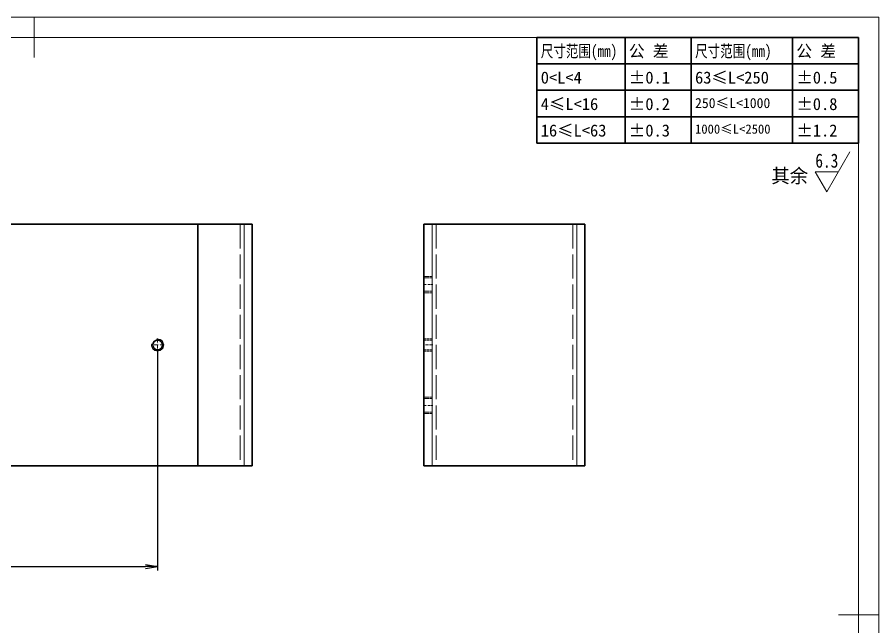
# Model space of a CAD drawing. Header units: millimetres. Extents: x -15766 to 80009, y -9701 to 15159.
# Drawn here: x -9301.4 to -8873, y 13544.8 to 13847.7 of the extents above; entities that cross this region are included whole.
import ezdxf
from ezdxf.enums import TextEntityAlignment as Align

# ---------------------------------------------------------------- set-up
doc = ezdxf.new("R2010")
doc.units = ezdxf.units.MM
for name, pattern in [('CENTER-HOKUTO_1', [16, 13, -1, 1, -1]), ('DASHDOT', [18.5, 12, -3, 0.5, -3]), ('DASHED', [15, 12, -3]), ('HIDDEN-HOKUTO_1', [2, 1, -1])]:
    doc.linetypes.add(name, pattern=pattern)
doc.layers.get('DEFPOINTS').update_dxf_attribs({"lineweight": 18})
for name, color, linetype, lineweight in [('AM_7', 2, 'CENTER-HOKUTO_1', 18), ('AM_HID', 1, 'HIDDEN-HOKUTO_1', 18), ('AM_VIS', 7, 'Continuous', 18), ('CDRAFT0', 7, 'Continuous', 18), ('DIM', 253, 'Continuous', 20), ('title_frame', 7, 'Continuous', 18), ('word_dim', 9, 'Continuous', 18), ('尺寸线层', 3, 'Continuous', 18), ('粗实线层', 7, 'Continuous', 35), ('粗实线层_1', 7, 'Continuous', 15)]:
    doc.layers.add(name, color=color, linetype=linetype, lineweight=lineweight)
doc.styles.add('DIM', font='', dxfattribs={"width": 0.8})
doc.styles.get('DIM').set_extended_font_data('NSimSun')
doc.dimstyles.new('1-2', dxfattribs={"dimscale": 2, "dimtxt": 3.5, "dimasz": 3, "dimexe": 1, "dimexo": 0, "dimgap": 1, "dimtad": 1, "dimdsep": 46, "dimtxsty": 'DIM', "dimblk": 'OPEN', "dimcen": 0, "dimdle": 6, "dimclrd": 256, "dimclre": 256, "dimclrt": 3, "dimazin": 2, "dimtfac": 0.707107, "dimtmove": 0, "dimatfit": 3, "dimfxl": 0, "dimfrac": 2, "dimtolj": 1, "dimarcsym": 0})

# ---------------------------------------------------------------- blocks, each defined once
blk = doc.blocks.new('*X589')
at = {"layer": 'CDRAFT0'}
for p, q in [((420, 297), (0, 297)), ((420, 0), (420, 297))]:
    blk.add_line(p, q, dxfattribs=at)
at = {"layer": '粗实线层_1'}
for p, q in [((210, 297), (210, 287)), ((415, 292), (25, 292)), ((415, 5), (415, 292)), ((420, 148.5), (410, 148.5))]:
    blk.add_line(p, q, dxfattribs=at)
blk = doc.blocks.new('自由公差_1')
at = {"layer": '粗实线层'}
for p, q in [((-80, 0), (0, 0)), ((-80, 0), (-80, -26.3)), ((-58.08, 0), (-58.08, -26.3)), ((-41.64, 0), (-41.64, -26.3)), ((-16.44, 0), (-16.44, -26.3)), ((0, 0), (0, -26.3)), ((-80, -6.58), (0, -6.58)), ((-80, -13.15), (0, -13.15)), ((-80, -19.73), (0, -19.73)), ((-80, -26.3), (0, -26.3))]:
    blk.add_line(p, q, dxfattribs=at)
at = {"layer": '尺寸线层', "linetype": 'Continuous', "attachment_point": 1, "line_spacing_factor": 0.9}
for s, insert, char_height, width in [('{\\W0.8;尺寸范围(mm)}', (-79.04, -1.92), 3, 22.6032), ('公 差', (-57.12, -1.92), 3, 22.6032), ('{\\W0.8;尺寸范围(mm)}', (-40.68, -1.92), 3, 22.6032), ('公 差', (-15.48, -1.92), 3, 22.6032), ('0<L<4', (-79.04, -8.49), 3, 22.6032), ('%%P0.1', (-57.12, -8.49), 3, 12.7119), ('63≤L<250', (-40.68, -8.49), 3, 22.6032), ('%%P0.5', (-15.48, -8.49), 3, 12.5771), ('4≤L<16', (-79.04, -15.07), 3, 22.6032), ('%%P0.2', (-57.12, -15.07), 3, 12.4769), ('250≤L<1000', (-40.68, -15.07), 2.5, 22.6032), ('%%P0.8', (-15.48, -15.07), 3, 13.0759), ('16≤L<63', (-79.04, -21.64), 3, 22.6032), ('%%P0.3', (-57.12, -21.64), 3, 12.7119), ('%%P1.2', (-15.48, -21.64), 3, 12.8764), ('1000≤L<2500', (-40.68, -21.64), 2.3, 22.6032)]:
    blk.add_mtext(s, dxfattribs=dict(at, insert=insert, char_height=char_height, width=width))
blk = doc.blocks.new('_OPEN')
at = {"color": 0, "linetype": 'ByBlock', "lineweight": -2}
for p, q in [((-1, 0.166667), (0, 0)), ((-1, -0.166667), (0, 0)), ((0, 0), (-1, 0))]:
    blk.add_line(p, q, dxfattribs=at)
blk = doc.blocks.new('*D1095')
at = {"layer": 'DEFPOINTS', "color": 0, "transparency": 16777216}
for p in [(-9440.14, 13681.64), (-9231.64, 13681.64), (-9231.64, 13574.74)]:
    blk.add_point(p, dxfattribs=at)
at = {"layer": 'DIM', "linetype": 'Continuous', "lineweight": -2, "transparency": 16777216}
for p, q in [((-9440.14, 13681.64), (-9440.14, 13572.74)), ((-9231.64, 13681.64), (-9231.64, 13572.74)), ((-9434.14, 13574.74), (-9237.64, 13574.74))]:
    blk.add_line(p, q, dxfattribs=at)
at = {"layer": 'DIM', "lineweight": -2, "transparency": 16777216, "xscale": 6, "yscale": 6, "zscale": 6, "rotation": 180}
blk.add_blockref('_OPEN', (-9440.14, 13574.74), dxfattribs=at)
at = {"layer": 'DIM', "lineweight": -2, "transparency": 16777216, "xscale": 6, "yscale": 6, "zscale": 6}
blk.add_blockref('_OPEN', (-9231.64, 13574.74), dxfattribs=at)
at = {"layer": 'DIM', "color": 3, "transparency": 16777216, "insert": (-9335.89, 13580.24), "char_height": 7, "attachment_point": 5, "style": 'DIM'}
blk.add_mtext('\\A1;208.5', dxfattribs=at)

msp = doc.modelspace()

# ---------------------------------------------------------------- linework, layer by layer
at = {"color": 7, "lineweight": 13}
for p, q in [((-9188.63685, 13744.83748), (-9188.63685, 13624.83748)), ((-9095.18958, 13744.83748), (-9095.18958, 13624.83748)), ((-9023.18958, 13744.83748), (-9023.18958, 13624.83748))]:
    msp.add_line(p, q, dxfattribs=at)
msp.add_arc((-9231.63685, 13684.83748), 3, 169.999993, 100.000014, dxfattribs=at)
at = {"layer": 'AM_7', "linetype": 'DASHDOT', "lineweight": 13, "ltscale": 0.119995}
for p, q in [((-9099.58997, 13714.83748), (-9094.79017, 13714.83748)), ((-9094.79017, 13684.83748), (-9099.58997, 13684.83748)), ((-9099.58997, 13654.83748), (-9094.79017, 13654.83748))]:
    msp.add_line(p, q, dxfattribs=at)
at = {"layer": 'AM_7', "linetype": 'DASHDOT', "lineweight": 13, "ltscale": 0.159802}
msp.add_line((-9231.63685, 13688.03352), (-9231.63685, 13681.64143), dxfattribs=at)
at = {"layer": 'AM_7', "linetype": 'DASHDOT', "lineweight": 13, "ltscale": 0.159814}
msp.add_line((-9228.44056, 13684.83748), (-9234.83314, 13684.83748), dxfattribs=at)
at = {"layer": 'AM_HID', "linetype": 'DASHED', "lineweight": 13}
for p, q in [((-9190.63685, 13744.83748), (-9190.63685, 13624.83748)), ((-9190.63685, 13744.83748), (-9190.63685, 13624.83748)), ((-9188.63685, 13744.83748), (-9188.63685, 13624.83748)), ((-9188.63685, 13624.83748), (-9188.63685, 13744.83748)), ((-9095.18958, 13744.83748), (-9095.18958, 13624.83748)), ((-9095.18958, 13744.83748), (-9095.18958, 13624.83748)), ((-9093.18958, 13744.83748), (-9093.18958, 13624.83748)), ((-9093.18958, 13744.83748), (-9093.18958, 13624.83748)), ((-9025.18958, 13744.83748), (-9025.18958, 13624.83748)), ((-9025.18958, 13744.83748), (-9025.18958, 13624.83748)), ((-9023.18958, 13744.83748), (-9023.18958, 13624.83748)), ((-9023.18958, 13744.83748), (-9023.18958, 13624.83748))]:
    msp.add_line(p, q, dxfattribs=at)
at = {"layer": 'AM_HID', "linetype": 'DASHED', "lineweight": 13, "ltscale": 0.1}
for p, q in [((-9099.18958, 13718.83748), (-9095.18958, 13718.83748)), ((-9099.18958, 13718.83748), (-9095.18958, 13718.83748)), ((-9099.18958, 13718.16097), (-9095.18958, 13718.16097)), ((-9099.18958, 13718.16097), (-9095.18958, 13718.16097)), ((-9099.18958, 13711.51399), (-9095.18958, 13711.51399)), ((-9099.18958, 13711.51399), (-9095.18958, 13711.51399)), ((-9099.18958, 13710.83748), (-9095.18958, 13710.83748)), ((-9099.18958, 13710.83748), (-9095.18958, 13710.83748)), ((-9095.18958, 13687.83748), (-9099.18958, 13687.83748)), ((-9095.18958, 13687.83748), (-9099.18958, 13687.83748)), ((-9095.18958, 13687.29598), (-9099.18958, 13687.29598)), ((-9095.18958, 13687.29598), (-9099.18958, 13687.29598)), ((-9095.18958, 13682.37898), (-9099.18958, 13682.37898)), ((-9095.18958, 13682.37898), (-9099.18958, 13682.37898)), ((-9095.18958, 13681.83748), (-9099.18958, 13681.83748)), ((-9095.18958, 13681.83748), (-9099.18958, 13681.83748)), ((-9099.18958, 13658.83748), (-9095.18958, 13658.83748)), ((-9099.18958, 13658.83748), (-9095.18958, 13658.83748)), ((-9099.18958, 13658.16097), (-9095.18958, 13658.16097)), ((-9099.18958, 13658.16097), (-9095.18958, 13658.16097)), ((-9099.18958, 13651.51399), (-9095.18958, 13651.51399)), ((-9099.18958, 13651.51399), (-9095.18958, 13651.51399)), ((-9099.18958, 13650.83748), (-9095.18958, 13650.83748)), ((-9099.18958, 13650.83748), (-9095.18958, 13650.83748))]:
    msp.add_line(p, q, dxfattribs=at)
at = {"layer": 'AM_VIS', "lineweight": 35}
for p, q in [((-9464.63685, 13744.83748), (-9211.63685, 13744.83748)), ((-9211.63685, 13744.83748), (-9211.63685, 13624.83748)), ((-9211.63685, 13744.83748), (-9188.63685, 13744.83748)), ((-9184.63685, 13744.83748), (-9184.63685, 13624.83748)), ((-9099.18958, 13744.83748), (-9099.18958, 13624.83748)), ((-9095.18958, 13744.83748), (-9023.18958, 13744.83748)), ((-9019.18958, 13744.83748), (-9019.18958, 13624.83748)), ((-9464.63685, 13624.83748), (-9211.63685, 13624.83748)), ((-9211.63685, 13624.83748), (-9188.63685, 13624.83748)), ((-9095.18958, 13624.83748), (-9023.18958, 13624.83748))]:
    msp.add_line(p, q, dxfattribs=at)
at = {"layer": 'AM_VIS', "lineweight": 35, "ltscale": 0.070703}
for p, q in [((-9188.63685, 13744.83748), (-9185.80872, 13744.83748)), ((-9023.18958, 13744.83748), (-9020.36146, 13744.83748)), ((-9185.80872, 13624.83748), (-9188.63685, 13624.83748)), ((-9020.36146, 13624.83748), (-9023.18958, 13624.83748))]:
    msp.add_line(p, q, dxfattribs=at)
at = {"layer": 'AM_VIS', "lineweight": 35, "ltscale": 0.029297}
for p, q in [((-9184.63685, 13744.83748), (-9185.80872, 13744.83748)), ((-9020.36146, 13744.83748), (-9019.18958, 13744.83748)), ((-9184.63685, 13624.83748), (-9185.80872, 13624.83748)), ((-9019.18958, 13624.83748), (-9020.36146, 13624.83748))]:
    msp.add_line(p, q, dxfattribs=at)
at = {"layer": 'AM_VIS', "lineweight": 35, "ltscale": 0.029272}
for p, q in [((-9099.18958, 13744.83748), (-9098.01868, 13744.83748)), ((-9099.18958, 13624.83748), (-9098.01868, 13624.83748))]:
    msp.add_line(p, q, dxfattribs=at)
at = {"layer": 'AM_VIS', "lineweight": 35, "ltscale": 0.070728}
for p, q in [((-9098.01868, 13744.83748), (-9095.18958, 13744.83748)), ((-9098.01868, 13624.83748), (-9095.18958, 13624.83748))]:
    msp.add_line(p, q, dxfattribs=at)
at = {"layer": 'AM_VIS', "lineweight": 35}
msp.add_circle((-9231.63685, 13684.83748), 2.4585, dxfattribs=at)
at = {"layer": 'DIM'}
for p, q in [((-8898.93081, 13760.87874), (-8887.38381, 13780.87874)), ((-8893.15731, 13770.87874), (-8904.70432, 13770.87874)), ((-8904.70432, 13770.87874), (-8898.93081, 13760.87874))]:
    msp.add_line(p, q, dxfattribs=at)

# ---------------------------------------------------------------- block references
at = {"layer": 'title_frame', "xscale": 2, "yscale": 2, "zscale": 2}
for name, p in [('*X589', (-9713.04105, 13253.73384)), ('自由公差_1', (-8883.04105, 13837.73384))]:
    msp.add_blockref(name, p, dxfattribs=at)

# ---------------------------------------------------------------- texts
at = {"layer": 'DIM', "color": 2, "style": 'DIM', "width": 0.8}
msp.add_attdef('6.3', text='0.0', height=7, dxfattribs=at).set_placement((-8893.15731, 13770.87874), align=Align.BOTTOM_RIGHT)
at = {"layer": 'word_dim', "linetype": 'Continuous', "insert": (-8926.41074, 13772.41045), "char_height": 7, "width": 21.7212079, "attachment_point": 1}
msp.add_mtext('{\\C3;其余}', dxfattribs=at)

# ---------------------------------------------------------------- dimensions: what is measured, and where the dimension line sits
at = {"layer": 'DIM', "color": 3, "true_color": 0x00ff00}
dim = msp.add_linear_dim(base=(-9231.63685, 13574.73842), p1=(-9440.13685, 13681.64143), p2=(-9231.63685, 13681.64143), dimstyle='1-2', dxfattribs=at)
dim.commit()
dim.dimension.update_dxf_attribs({"geometry": '*D1095', "text_midpoint": (-9335.88685, 13580.23842)})

doc.saveas('drawing.dxf')
